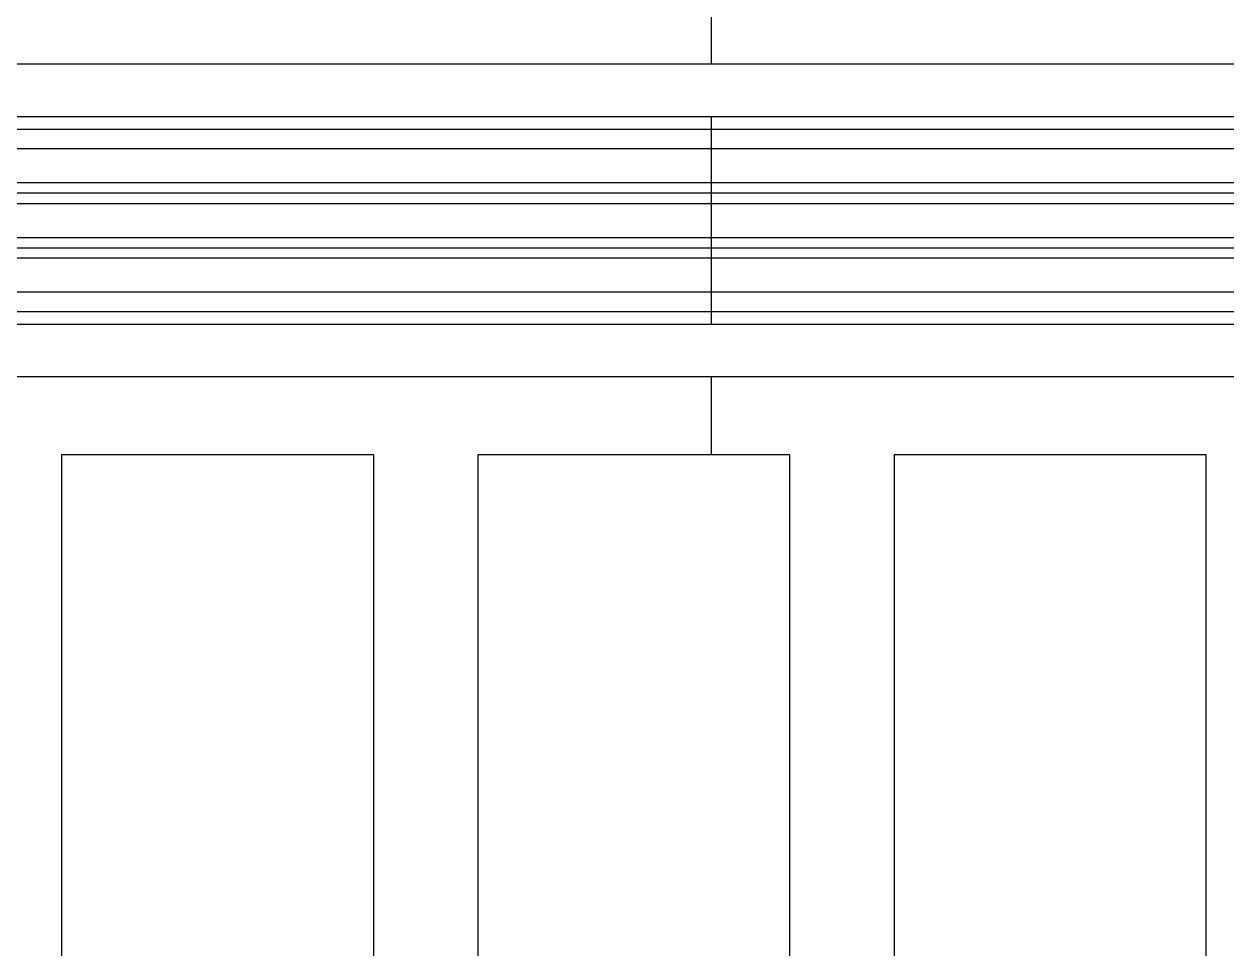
# Model space of a CAD drawing. Header units: millimetres. Extents: x -853432 to -773672, y -18171 to 22484.
# Drawn here: x -817468 to -816313, y -3271 to -2383 of the extents above; entities that cross this region are included whole.
import ezdxf
from ezdxf.xclip import XClip

# ---------------------------------------------------------------- set-up
doc = ezdxf.new("R2010")
doc.units = ezdxf.units.MM
doc.header["$XCLIPFRAME"] = 0
for name, color, linetype in [('000 - WIPEOUT', 250, 'Continuous'), ('001 - ASCESSORIES', 251, 'Continuous'), ('A04_TUBE SERIES', 2, 'Continuous'), ('A11_ALU.SOLID SHEET', 2, 'Continuous')]:
    doc.layers.add(name, color=color, linetype=linetype)
doc.layers.add('A-ANNO-NOTE', color=3, linetype='Continuous', lineweight=25)

# ---------------------------------------------------------------- blocks, each defined once
blk = doc.blocks.new('*U1365')
at = {"layer": '001 - ASCESSORIES', "color": 0, "linetype": 'ByBlock'}
blk.add_lwpolyline([(800, 87.5), (-800, 87.5), (-800, -87.5), (800, -87.5)], close=True, dxfattribs=at)
at = {"layer": '001 - ASCESSORIES', "linetype": 'ByBlock'}
for points in [[(-781.5, 69), (781.5, 69), (781.5, -69), (-781.5, -69)], [(781.5, 36.3), (-781.5, 36.3), (-781.5, 16.3), (781.5, 16.3)], [(-781.5, -16.3), (781.5, -16.3), (781.5, -36.3), (-781.5, -36.3)]]:
    blk.add_lwpolyline(points, close=True, dxfattribs=at)
for points in [[(781.5, 26.3), (-781.5, 26.3)], [(-781.5, -26.3), (781.5, -26.3)]]:
    blk.add_lwpolyline(points, dxfattribs=at)
blk = doc.blocks.new('*U1385')
blk.add_attdef('EXTR.OVL-LENGTH_', (-25, -59.1), '', height=5)
blk.add_wipeout([(-25, 0), (25, 0), (25, 9303), (-25, 9303)]).dxf.layer = '000 - WIPEOUT'
at = {"layer": 'A04_TUBE SERIES', "color": 0}
blk.add_lwpolyline([(-25, 0), (25, 0), (25, 9303), (-25, 9303)], close=True, dxfattribs=at)
blk = doc.blocks.new('*U1535')
at = {"color": 3}
for points in [[(-437.5, 12150), (437.5, 12150), (437.5, 11850), (-437.5, 11850)], [(-437.5, 11750), (437.5, 11750), (437.5, 11450), (-437.5, 11450)], [(-437.5, 11350), (437.5, 11350), (437.5, 11050), (-437.5, 11050)]]:
    blk.add_wipeout(points, dxfattribs=at).dxf.layer = '000 - WIPEOUT'
at = {"layer": 'A11_ALU.SOLID SHEET', "color": 0, "linetype": 'ByBlock'}
for points in [[(-437.5, 11850), (437.5, 11850), (437.5, 12150), (-437.5, 12150)], [(-437.5, 11450), (437.5, 11450), (437.5, 11750), (-437.5, 11750)], [(-437.5, 11050), (437.5, 11050), (437.5, 11350), (-437.5, 11350)]]:
    blk.add_lwpolyline(points, close=True, dxfattribs=at)
blk = doc.blocks.new('*U1697')
blk.add_blockref('*U1365', (-72284.5, -6150.5))
at = {"layer": 'A04_TUBE SERIES', "color": 0, "linetype": 'ByBlock', "rotation": 270}
for p in [(-78850, -6025.5), (-78850, -6275.5)]:
    blk.add_blockref('*U1385', p, dxfattribs=at)
at = {"layer": 'A11_ALU.SOLID SHEET', "color": 0, "linetype": 'ByBlock', "rotation": 90}
blk.add_blockref('*U1535', (-60600, -6813), dxfattribs=at)

msp = doc.modelspace()

# ---------------------------------------------------------------- linework, layer by layer
at = {"layer": 'A-ANNO-NOTE'}
msp.add_line((-816808.1, 3416.5), (-816808.1, -10818.3), dxfattribs=at)

# ---------------------------------------------------------------- next in the draw order: block references
at = {"layer": 'A11_ALU.SOLID SHEET'}
ref = msp.add_blockref('*U1697', (-744682.4, 3579), dxfattribs=at)
XClip(ref).set_block_clipping_path([(-104690.1238047112, -9620.0029952966), (-34092.6543255156, 14392.9971737705)])

doc.saveas('drawing.dxf')
